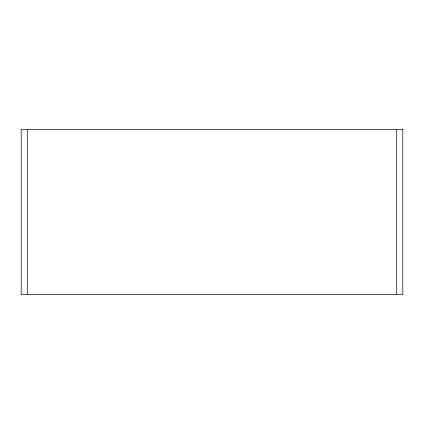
<?xml version="1.0" encoding="UTF-8"?>
<svg xmlns="http://www.w3.org/2000/svg" width="424" height="424" viewBox="0 0 424 424"><rect width="100%" height="100%" fill="white"/><g stroke="black" fill="none" stroke-linecap="round" stroke-linejoin="round"><path stroke-width="0.64" d="M396.44 129.32L396.44 294.68M27.56 129.32L27.56 294.68M402.8 129.32L21.2 129.32L21.2 294.68L402.8 294.68L402.8 129.32"/></g></svg>
